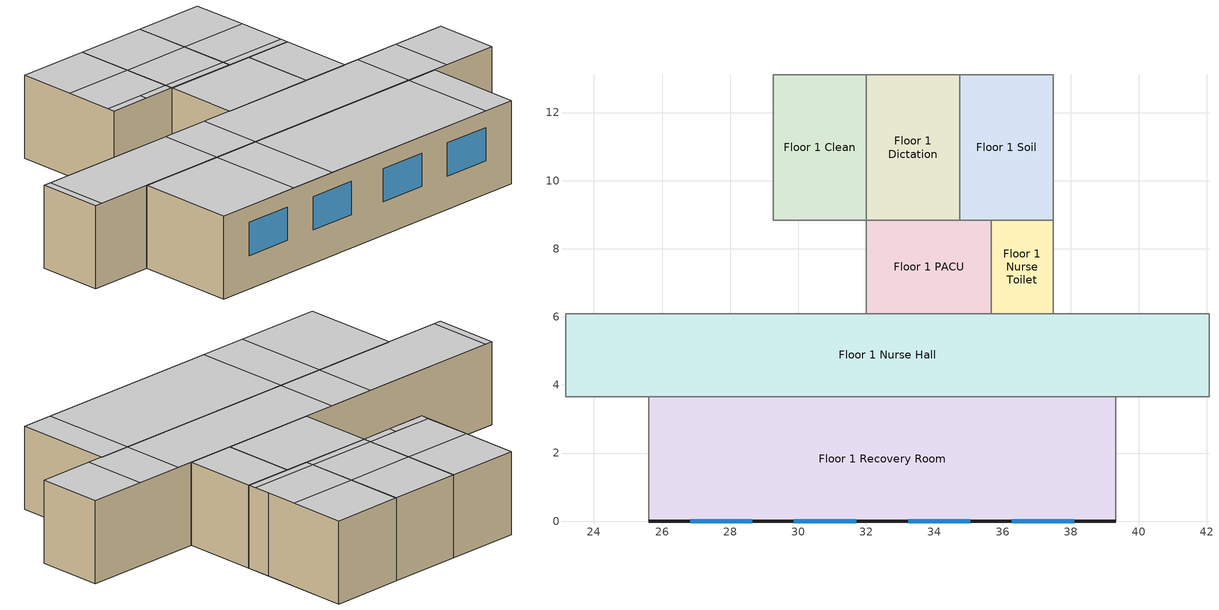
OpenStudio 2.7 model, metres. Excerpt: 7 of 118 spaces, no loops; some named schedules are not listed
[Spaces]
Floor 1 Clean
 floor ground: 32,13.11 32,8.84 29.26,8.84 29.26,13.11 z0
 wall to Floor 1 Nurse Station: 29.26,8.84 32,8.84 z0:3.05
 wall to Floor 1 Humid: 32,13.11 29.26,13.11 z0:3.05
 wall to Floor 1 Nourishment: 29.26,13.11 29.26,8.84 z0:3.05
 wall to Floor 1 Dictation: 32,8.84 32,13.11 z0:3.05
 ceiling to Floor 2 Exam Hall 2: 30.78,8.84 30.78,9.14 29.26,9.14 29.26,8.84 z3.05
 ceiling to Floor 2 Exam 3: 32,8.84 32,9.14 30.78,9.14 30.78,8.84 z3.05
 ceiling to Floor 2 Reception Hall: 32,9.14 32,10.97 29.26,10.97 29.26,9.14 z3.05
 ceiling to Floor 2 X-Ray: 32,10.97 32,13.11 29.26,13.11 29.26,10.97 z3.05
Floor 1 Soil
 floor ground: 37.49,13.11 37.49,8.84 34.75,8.84 34.75,13.11 z0
 wall to Floor 1 PACU: 34.75,8.84 35.66,8.84 z0:3.05
 wall to Floor 1 Soil Work: 37.49,8.84 37.49,9.75 z0:3.05
 wall to Floor 1 Clean Work: 37.49,9.75 37.49,13.11 z0:3.05
 wall to Floor 1 Nurse Toilet: 35.66,8.84 37.49,8.84 z0:3.05
 wall to Floor 1 Dictation: 34.75,13.11 34.75,8.84 z0:3.05
 wall to Floor 1 Sterile Storage: 37.49,13.11 34.75,13.11 z0:3.05
 ceiling to Floor 2 X-Ray: 37.49,10.97 37.49,13.11 34.75,13.11 34.75,10.97 z3.05
 ceiling to Floor 2 Exam 3: 37.49,8.84 37.49,9.14 34.75,9.14 34.75,8.84 z3.05
 ceiling to Floor 2 Reception Hall: 37.49,9.14 37.49,10.97 34.75,10.97 34.75,9.14 z3.05
Floor 1 PACU
 floor ground: 35.66,8.84 35.66,6.1 32,6.1 32,8.84 z0
 wall to Floor 1 Nurse Toilet: 35.66,6.1 35.66,8.84 z0:3.05
 wall to Floor 1 Nurse Station: 32,8.84 32,6.1 z0:3.05
 wall to Floor 1 Nurse Hall: 32,6.1 35.66,6.1 z0:3.05
 wall to Floor 1 Dictation: 34.75,8.84 32,8.84 z0:3.05
 ceiling to Floor 2 Exam 3: 35.66,6.1 35.66,8.84 32,8.84 32,6.1 z3.05
Floor 1 Recovery Room
 floor ground: 39.32,3.66 39.32,0 25.6,0 25.6,3.66 z0
 wall outside: 25.6,0 39.32,0 z0:3.05
 wall to Floor 1 Anesthesia: 39.32,0 39.32,3.66 z0:3.05
 wall to Floor 1 Step Down: 25.6,3.66 25.6,0 z0:3.05
 wall to Floor 1 Nurse Hall: 39.32,3.66 25.6,3.66 z0:3.05
 window: 26.82,0 28.65,0 / 36.27,0 38.1,0 / 33.22,0 35.05,0 / 29.87,0 31.7,0 z1.22:2.44
 ceiling to Floor 2 Exam Hall 3: 39.32,0 39.32,3.66 38.1,3.66 38.1,0 z3.05
 ceiling to Floor 2 Exam 3: 38.1,0 38.1,3.66 30.78,3.66 30.78,0 z3.05
 ceiling to Floor 2 Exam Hall 2: 30.78,0 30.78,3.66 28.96,3.66 28.96,0 z3.05
 ceiling to Floor 2 Exam 2: 28.96,0 28.96,3.66 25.6,3.66 25.6,0 z3.05
Floor 1 Nurse Toilet
 floor ground: 37.49,8.84 37.49,6.1 35.66,6.1 35.66,8.84 z0
 wall to Floor 1 Soil Work: 37.49,6.1 37.49,8.84 z0:3.05
 wall to Floor 1 Nurse Hall: 35.66,6.1 37.49,6.1 z0:3.05
 ceiling to Floor 2 Exam 3: 37.49,6.1 37.49,8.84 35.66,8.84 35.66,6.1 z3.05
Floor 1 Nurse Hall
 floor ground: 42.06,6.1 42.06,3.66 23.16,3.66 23.16,6.1 z0
 wall to Floor 1 Soil Work: 42.06,6.1 37.49,6.1 z0:3.05
 wall to Floor 1 Step Down: 23.16,3.66 25.6,3.66 z0:3.05
 wall to Floor 1 Sterile Hall: 42.06,3.66 42.06,6.1 z0:3.05
 wall to Floor 1 Pre-Op Hall: 23.16,6.1 23.16,3.66 z0:3.05
 wall to Floor 1 Anesthesia: 39.32,3.66 42.06,3.66 z0:3.05
 wall to Floor 1 Nurse Station: 32,6.1 23.16,6.1 z0:3.05
 ceiling to Floor 2 Exam 2: 28.96,3.66 28.96,6.1 23.47,6.1 23.47,3.66 z3.05
 ceiling to Floor 2 Storage 1: 42.06,3.66 42.06,6.1 39.93,6.1 39.93,3.66 z3.05
 ceiling to Floor 2 Exam Hall 1: 23.47,3.66 23.47,6.1 23.16,6.1 23.16,3.66 z3.05
 ceiling to Floor 2 Exam Hall 2: 30.78,3.66 30.78,6.1 28.96,6.1 28.96,3.66 z3.05
 ceiling to Floor 2 Exam 3: 38.1,3.66 38.1,6.1 30.78,6.1 30.78,3.66 z3.05
 ceiling to Floor 2 Exam Hall 3: 39.93,3.66 39.93,6.1 38.1,6.1 38.1,3.66 z3.05
Floor 1 Dictation
 floor ground: 34.75,13.11 34.75,8.84 32,8.84 32,13.11 z0
 wall to Floor 1 Sterile Storage: 34.75,13.11 32,13.11 z0:3.05
 ceiling to Floor 2 Exam 3: 34.75,8.84 34.75,9.14 32,9.14 32,8.84 z3.05
 ceiling to Floor 2 X-Ray: 34.75,10.97 34.75,13.11 32,13.11 32,10.97 z3.05
 ceiling to Floor 2 Reception Hall: 34.75,9.14 34.75,10.97 32,10.97 32,9.14 z3.05
[Site]
New York-John F Kennedy Intl AP_NY_USA: Latitude {deg}=40.65; Longitude {deg}=-73.8; Time Zone {hr}=-5; Elevation {m}=5; Terrain=City
[Building]
-Outpatient-ASHRAE 169-2013-4A created: 2019-04-24 11:06:48 -0700: North Axis {deg}=0; Default Construction Set=90.1-2004 - Outpatient - ASHRAE 169-2013-4A; Standards Number of Stories=3; Standards Number of Above Ground Stories=3; Standards Building Type=Outpatient
[Site:WaterMainsTemperature]
Calculation Method=Correlation; Annual Average Outdoor Air Temperature {C}=12.4667; Maximum Difference In Monthly Average Outdoor Air Temperatures {deltaC}=25.2
[SizingPeriod:DesignDay] Barometric Pressure {Pa}=101241; Sky Clearness=0; Rain Indicator=0; Snow Indicator=0; Day of Month=21; Daylight Saving Time Indicator=0; Humidity Indicating Type=Wetbulb; Dry-Bulb Temperature Range Modifier Type=DefaultMultipliers
Name | Maximum Dry-Bulb Temperature {C} | Daily Dry-Bulb Temperature Range {deltaC} | Humidity Indicating Conditions at Maximum Dry-Bulb | Wind Speed {m/s} | Wind Direction {deg} | Month | Day Type | Solar Model Indicator | ASHRAE Taub | ASHRAE Taud
New.York-John.F.Kennedy.Intl.AP_NY_USA Ann Htg 99.6% Condns DB | -10.7 | 0 | -10.7 | 7.5 | 320 | 1 | WinterDesignDay | ASHRAEClearSky
New.York-John.F.Kennedy.Intl.AP_NY_USA Ann Clg .4% Condns DB=>MWB | 32.1 | 7.4 | 23.1 | 5.6 | 230 | 7 | SummerDesignDay | ASHRAETau | 0.541 | 1.8
[Site:GroundTemperature:BuildingSurface]
20.15, 20.07, 20.18, 20.33, 20.5, 21.55, 21.82, 21.91, 21.85, 20.84, 20.51, 20.3
[ClimateZones]
Climate Zone Institution Name 1=ASHRAE; Climate Zone Document Name 1=ANSI/ASHRAE Standard 169; Climate Zone Document Year 1=2006; Climate Zone Value 1=4A
[Material:NoMass] Thermal Absorptance=0.9; Solar Absorptance=0.7
Name | Roughness | Thermal Resistance {m2-K/W} | Visible Absorptance
CP02 CARPET PAD | VeryRough | 0.21648 | 0.8
Typical Insulation R-6.78 | Smooth | 1.19347 | 0.7
Typical Carpet Pad | Smooth | 0.21648 | 0.8
Typical Insulation R-5.89 | Smooth | 1.03652 | 0.7
Typical Insulation R-14.76 | Smooth | 2.59864 | 0.7
Typical Insulation R-0.58 | Smooth | 0.101875 | 0.7
Typical Insulation | Smooth | 0.0282222 | 0.7
[Material]
Name | Roughness | Thickness {m} | Conductivity {W/m-K} | Density {kg/m3} | Specific Heat {J/kg-K} | Thermal Absorptance | Solar Absorptance | Visible Absorptance
100mm Normalweight concrete floor | MediumSmooth | 0.1016 | 2.31 | 2322 | 832
G01 13mm gypsum board | Smooth | 0.0127 | 0.16 | 800 | 1090 | 0.9 | 0.7 | 0.5
4 in. Normalweight Concrete Floor | MediumRough | 0.1016 | 2.31 | 2322 | 832 | 0.9 | 0.7 | 0.7
25mm Stucco | Smooth | 0.0254 | 0.72 | 1856 | 840 | 0.9 | 0.7 | 0.7
5/8 in. Gypsum Board | MediumSmooth | 0.0159 | 0.16 | 800 | 1090 | 0.9 | 0.7 | 0.7
Roof Membrane | VeryRough | 0.0095 | 0.16 | 1121.29 | 1460 | 0.9 | 0.7 | 0.7
Metal Roof Surface; F08 Metal surface | Smooth | 0.0008 | 45.28 | 7824 | 500 | 0.9 | 0.7 | 0.7
6 in. Normalweight Concrete Floor | MediumRough | 0.1524 | 2.31 | 2322 | 832 | 0.9 | 0.7 | 0.7
8 in. Concrete Block Basement Wall | MediumRough | 0.2032 | 1.326 | 1842 | 912 | 0.9 | 0.7 | 0.7
G05 25mm wood | MediumSmooth | 0.0254 | 0.15 | 608 | 1630 | 0.9 | 0.5 | 0.5
Std Wood 6inch | MediumSmooth | 0.15 | 0.12 | 540 | 1210 | 0.9 | 0.7 | 0.7
[DefaultConstructionSet]
90.1-2004 - Outpatient - ASHRAE 169-2013-4A: Default Exterior Surface Constructions=Default Surface Constructions 1; Default Interior Surface Constructions=Default Surface Constructions 2; Default Ground Contact Surface Constructions=Default Surface Constructions 3; Default Exterior SubSurface Constructions=Default Sub Surface Constructions 1; Default Interior SubSurface Constructions=Default Sub Surface Constructions 2; Interior Partition Construction=Typical Interior Partition
[DefaultSurfaceConstructions]
Name | Floor Construction | Wall Construction | Roof Ceiling Construction
Default Surface Constructions 1 | Typical Insulated Exterior Mass Floor R-9.35 | Typical Insulated Steel Framed Exterior Wall R-8.06 | Typical IEAD Roof R-15.87
Default Surface Constructions 2 | Typical Interior Floor | Typical Interior Wall | Typical Interior Ceiling
Default Surface Constructions 3 | Typical Insulated Carpeted 6in Slab Floor | Typical Insulated Basement Mass Wall
[Construction]
Typical Insulated Exterior Mass Floor R-9.35: Typical Insulation R-6.78, 4 in. Normalweight Concrete Floor, Typical Carpet Pad
Typical Insulated Steel Framed Exterior Wall R-8.06: 25mm Stucco, 5/8 in. Gypsum Board, Typical Insulation R-5.89, 5/8 in. Gypsum Board
Typical IEAD Roof R-15.87: Roof Membrane, Typical Insulation R-14.76, Metal Roof Surface
Typical Interior Floor: 100mm Normalweight concrete floor, CP02 CARPET PAD
Typical Interior Wall: G01 13mm gypsum board, G01 13mm gypsum board
Typical Interior Ceiling: CP02 CARPET PAD, 100mm Normalweight concrete floor
Typical Insulated Carpeted 6in Slab Floor: 6 in. Normalweight Concrete Floor, Typical Carpet Pad
Typical Insulated Basement Mass Wall: 8 in. Concrete Block Basement Wall
U 0.57 SHGC 0.39 Dbl Ref-D Clr 6mm/6mm Air: REF D CLEAR 6MM, AIR 6MM, CLEAR 6MM
Typical Insulated Metal Door R-1.43: F08 Metal surface, Typical Insulation R-0.58
Typical Overhead Door: Typical Insulation
U 1.17 SHGC 0.49 Simple Glazing Skylight U-1.17 SHGC 0.39: U 1.17 SHGC 0.49 Simple Glazing U-1.17 SHGC 0.39
Typical Interior Window: Clear 3mm
Typical Interior Door; Typical Interior Partition: G05 25mm wood
InteriorFurnishings: Std Wood 6inch
[DefaultSubSurfaceConstructions]
Name | Fixed Window Construction | Operable Window Construction | Door Construction | Glass Door Construction | Overhead Door Construction | Skylight Construction | Tubular Daylight Dome Construction | Tubular Daylight Diffuser Construction
Default Sub Surface Constructions 1 | U 0.57 SHGC 0.39 Dbl Ref-D Clr 6mm/6mm Air | U 0.57 SHGC 0.39 Dbl Ref-D Clr 6mm/6mm Air | Typical Insulated Metal Door R-1.43 | U 0.57 SHGC 0.39 Dbl Ref-D Clr 6mm/6mm Air | Typical Overhead Door | U 1.17 SHGC 0.49 Simple Glazing Skylight U-1.17 SHGC 0.39 | Typical Interior Window | Typical Interior Window
Default Sub Surface Constructions 2 | Typical Interior Window | Typical Interior Window | Typical Interior Door
[WindowMaterial:Glazing] Optical Data Type=SpectralAverage; Infrared Transmittance at Normal Incidence=0; Front Side Infrared Hemispherical Emissivity=0.84; Conductivity {W/m-K}=0.9; Dirt Correction Factor for Solar and Visible Transmittance=1; Solar Diffusing=No
Name | Thickness {m} | Solar Transmittance at Normal Incidence | Front Side Solar Reflectance at Normal Incidence | Back Side Solar Reflectance at Normal Incidence | Visible Transmittance at Normal Incidence | Front Side Visible Reflectance at Normal Incidence | Back Side Visible Reflectance at Normal Incidence | Back Side Infrared Hemispherical Emissivity
REF D CLEAR 6MM | 0.006 | 0.429 | 0.308 | 0.379 | 0.334 | 0.453 | 0.505 | 0.82
CLEAR 6MM | 0.006 | 0.775 | 0.071 | 0.071 | 0.881 | 0.08 | 0.08 | 0.84
Clear 3mm | 0.003 | 0.837 | 0.075 | 0.075 | 0.898 | 0.081 | 0.081 | 0.84
[WindowMaterial:Gas]
AIR 6MM: Gas Type=Air; Thickness {m}=0.0063
[WindowMaterial:SimpleGlazingSystem]
U 1.17 SHGC 0.49 Simple Glazing U-1.17 SHGC 0.39: U-Factor {W/m2-K}=6.64357; Solar Heat Gain Coefficient=0.39; Visible Transmittance=0.38
[Space] Building Story=Building Story 1; Part of Total Floor Area=Yes
Name | Space Type | Thermal Zone
Floor 1 Clean | Outpatient CleanWork | Floor 1 Clean ZN
Floor 1 Soil | Outpatient Soil Work | Floor 1 Soil ZN
Floor 1 Dictation | Outpatient Office | Floor 1 Dictation ZN
Floor 1 PACU | Outpatient PACU | Floor 1 PACU ZN
Floor 1 Recovery Room | Outpatient PACU | Floor 1 Recovery Room ZN
Floor 1 Nurse Toilet | Outpatient Toilet | Floor 1 Nurse Toilet ZN
Floor 1 Nurse Hall | Outpatient Hall | Floor 1 Nurse Hall ZN
[BuildingStory]
Building Story 1: Nominal Z Coordinate {m}=0
[SpaceType] Standards Building Type=Outpatient
Name | Default Schedule Set | Design Specification Outdoor Air Object | Standards Space Type
Outpatient CleanWork | Outpatient CleanWork Schedule Set | Outpatient CleanWork Ventilation | CleanWork
Outpatient Hall | Outpatient Hall Schedule Set | Outpatient Hall Ventilation | Hall
Outpatient Office | Outpatient Office Schedule Set | Outpatient Office Ventilation | Office
Outpatient PACU | Outpatient PACU Schedule Set | Outpatient PACU Ventilation | PACU
Outpatient Soil Work | Outpatient Soil Work Schedule Set | Outpatient Soil Work Ventilation | Soil Work
Outpatient Toilet | Outpatient Toilet Schedule Set | Outpatient Toilet Ventilation | Toilet
[People:Definition] Number of People Calculation Method=People/Area; Fraction Radiant=0.3
Name | People per Space Floor Area {person/m2}
Outpatient CleanWork People Definition; Outpatient PACU People Definition; Outpatient Soil Work People Definition | 0.215493
Outpatient Office People Definition | 0.0538196
[People] Work Efficiency Schedule=Work Efficiency Schedule; Clothing Insulation Schedule=Clothing Schedule; Air Velocity Schedule=Air Velocity Schedule; Multiplier=1
Name | People Definition | Space or SpaceType
Outpatient CleanWork People | Outpatient CleanWork People Definition | Outpatient CleanWork
Outpatient Office People | Outpatient Office People Definition | Outpatient Office
Outpatient PACU People | Outpatient PACU People Definition | Outpatient PACU
Outpatient Soil Work People | Outpatient Soil Work People Definition | Outpatient Soil Work
[Lights:Definition] Design Level Calculation Method=Watts/Area; Fraction Radiant=0.7; Fraction Visible=0.2
Name | Watts per Space Floor Area {W/m2}
Outpatient CleanWork Lights Definition; Outpatient Soil Work Lights Definition | 16.1459
Outpatient Hall Lights Definition | 10.7639
Outpatient Office Lights Definition | 11.8403
Outpatient PACU Lights Definition | 8.61113
Outpatient Toilet Lights Definition | 9.68752
[Lights] Fraction Replaceable=1
Name | Lights Definition | Space or SpaceType
Outpatient CleanWork Lights | Outpatient CleanWork Lights Definition | Outpatient CleanWork
Outpatient Hall Lights | Outpatient Hall Lights Definition | Outpatient Hall
Outpatient Office Lights | Outpatient Office Lights Definition | Outpatient Office
Outpatient PACU Lights | Outpatient PACU Lights Definition | Outpatient PACU
Outpatient Soil Work Lights | Outpatient Soil Work Lights Definition | Outpatient Soil Work
Outpatient Toilet Lights | Outpatient Toilet Lights Definition | Outpatient Toilet
[ElectricEquipment:Definition] Design Level Calculation Method=Watts/Area
Name | Watts per Space Floor Area {W/m2} | Fraction Radiant | Fraction Lost
Outpatient CleanWork Elec Equip Definition; Outpatient Soil Work Elec Equip Definition | 21.5278 | 0.5
Outpatient Hall Elec Equip Definition | 4.30556 | 0.5
Outpatient Office Elec Equip Definition | 11.8403 | 0.5
Outpatient PACU Elec Equip Definition | 32.2917 | 0.5
Outpatient Toilet Elec Equip Definition | 4.30556 | 0.3 | 0.7
[ElectricEquipment]
Name | Electric Equipment Definition | Space or SpaceType
Outpatient CleanWork Elec Equip | Outpatient CleanWork Elec Equip Definition | Outpatient CleanWork
Outpatient Hall Elec Equip | Outpatient Hall Elec Equip Definition | Outpatient Hall
Outpatient Office Elec Equip | Outpatient Office Elec Equip Definition | Outpatient Office
Outpatient PACU Elec Equip | Outpatient PACU Elec Equip Definition | Outpatient PACU
Outpatient Soil Work Elec Equip | Outpatient Soil Work Elec Equip Definition | Outpatient Soil Work
Outpatient Toilet Elec Equip | Outpatient Toilet Elec Equip Definition | Outpatient Toilet
[DesignSpecification:OutdoorAir] Outdoor Air Flow per Person {m3/s-person}=0; Outdoor Air Flow Rate {m3/s}=0; Outdoor Air Flow Air Changes per Hour {1/hr}=0
Name | Outdoor Air Method | Outdoor Air Flow per Floor Area {m3/s-m2}
Outpatient CleanWork Ventilation; Outpatient Soil Work Ventilation | Sum | 0.001524
Outpatient Hall Ventilation | Sum | 0.000254
Outpatient Office Ventilation | Sum | 0.000508
Outpatient PACU Ventilation | Sum | 0.00321615
Outpatient Toilet Ventilation |  | 0
[DefaultScheduleSet] Number of People Schedule=OutPatientHealthCare BLDG_OCC_SCH; People Activity Level Schedule=OutPatientHealthCare ACTIVITY_SCH; Electric Equipment Schedule=OutPatientHealthCare BLDG_EQUIP_SCH_BASE; Infiltration Schedule=OutPatientHealthCare INFIL_SCH
Name | Lighting Schedule
Outpatient CleanWork Schedule Set; Outpatient Toilet Schedule Set | OutPatientHealthCare BLDG_LIGHT_SCH
Outpatient Hall Schedule Set | OutPatientHealthCare BLDG_LIGHT_CORRIDOR_SCH
Outpatient Office Schedule Set | OutPatientHealthCare BLDG_LIGHT_OFFICE_SCH
Outpatient PACU Schedule Set; Outpatient Soil Work Schedule Set | OutPatientHealthCare BLDG_LIGHT_EXAM_SCH
[ThermostatSetpoint:DualSetpoint] Heating Setpoint Temperature Schedule=OutPatientHealthCare HTGSETP_SCH_YES_OPTIMUM; Cooling Setpoint Temperature Schedule=OutPatientHealthCare CLGSETP_SCH_NO_SETBACK
Outpatient CleanWork Thermostat 1; Outpatient Office Thermostat 1; Outpatient Hall Thermostat 5; Outpatient Toilet Thermostat 3; Outpatient PACU Thermostat 1; Outpatient PACU Thermostat 2; Outpatient Soil Work Thermostat 1
[SpaceInfiltration:DesignFlowRate]
Floor 1 Recovery Room Infiltration: Space or SpaceType=Floor 1 Recovery Room; Schedule=OutPatientHealthCare INFIL_SCH; Design Flow Rate Calculation Method=Flow/ExteriorArea; Flow per Exterior Surface Area {m3/s-m2}=0.00102523; Constant Term Coefficient=0; Temperature Term Coefficient=0; Velocity Term Coefficient=0.224; Velocity Squared Term Coefficient=0
[ThermalZone] Use Ideal Air Loads=No
Name | Thermostat
Floor 1 Clean ZN | Outpatient CleanWork Thermostat 1
Floor 1 Dictation ZN | Outpatient Office Thermostat 1
Floor 1 Nurse Hall ZN | Outpatient Hall Thermostat 5
Floor 1 Nurse Toilet ZN | Outpatient Toilet Thermostat 3
Floor 1 PACU ZN | Outpatient PACU Thermostat 1
Floor 1 Recovery Room ZN | Outpatient PACU Thermostat 2
Floor 1 Soil ZN | Outpatient Soil Work Thermostat 1
[AvailabilityManager:NightCycle] Control Type=CycleOnAny; Thermostat Tolerance {deltaC}=1; Cycling Run Time {s}=1800
Availability Manager Night Cycle 1; Availability Manager Night Cycle 2
[InternalMass:Definition]
Internal Mass Definition 1: Construction=InteriorFurnishings; Design Level Calculation Method=SurfaceArea/Area; Surface Area per Space Floor Area=2
[InternalMass] Internal Mass Definition=Internal Mass Definition 1; Multiplier=1
Name | Space or SpaceType
Floor 1 Dictation Mass | Floor 1 Dictation
Floor 1 Clean Mass | Floor 1 Clean
Floor 1 Soil Mass | Floor 1 Soil
Floor 1 Recovery Room Mass | Floor 1 Recovery Room
Floor 1 PACU Mass | Floor 1 PACU
Floor 1 Nurse Toilet Mass | Floor 1 Nurse Toilet
Floor 1 Nurse Hall Mass | Floor 1 Nurse Hall
[Exterior:Lights:Definition]
NonDimming Exterior Lights Def: Design Level {W}=14442
[Exterior:Lights]
NonDimming Exterior Lights Def: Exterior Lights Definition=NonDimming Exterior Lights Def; Schedule=OutPatientHealthCare Exterior_Lgt_ALWAYS_ON; Control Option=AstronomicalClock
[EnergyManagementSystem:Sensor] Output Variable or Output Meter Index Key=Environment; Output Variable or Output Meter=Site Outdoor Air Drybulb Temperature
OAT; OAT_1
[EnergyManagementSystem:Actuator] Actuated Component Type=Schedule:Year; Actuated Component Control Type=Schedule Value
Name | Actuated Component
PVAVOutpatientF1HtgSch0; PVAVOutpatientF2F3HtgSch0 | OutPatientHealthCare HTGSETP_SCH_YES_OPTIMUM
PVAVOutpatientF1ClgSch0; PVAVOutpatientF2F3ClgSch0 | OutPatientHealthCare CLGSETP_SCH_NO_SETBACK
PVAVOutpatientF1HtgSch1 | OutPatientHealthCare OR_HTGSETP_SCH
PVAVOutpatientF1ClgSch1 | OutPatientHealthCare OR_CLGSETP_SCH
[EnergyManagementSystem:Program]
PVAVOutpatientF1OptimumStartProg0: IF DaylightSavings==0 && DayOfWeek>1 && Hour==5 && OAT<23.9 && OAT>1.7; SET PVAVOutpatientF1ClgSch0 = 29.4; SET PVAVOutpatientF1HtgSch0 = 15.6; ELSEIF DaylightSavings==0 && DayOfWeek==1 && Hour==7 && OAT<23.9 && OAT>1.7; SET PVAVOutpatientF1ClgSch0 = 29.4; SET PVAVOutpatientF1HtgSch0 = 15.6; ELSEIF DaylightSavings==1 && DayOfWeek>1 && Hour==4 && OAT<23.9 && OAT>1.7; SET PVAVOutpatientF1ClgSch0 = 29.4; SET PVAVOutpatientF1HtgSch0 = 15.6; ELSEIF DaylightSavings==1 && DayOfWeek==1 && Hour==6 && OAT<23.9 && OAT>1.7; SET PVAVOutpatientF1ClgSch0 = 29.4; SET PVAVOutpatientF1HtgSch0 = 15.6; ELSE; SET PVAVOutpatientF1ClgSch0 = NULL; SET PVAVOutpatientF1HtgSch0 = NULL; ENDIF
PVAVOutpatientF1OptimumStartProg1: IF DaylightSavings==0 && DayOfWeek>1 && Hour==5 && OAT<23.9 && OAT>1.7; SET PVAVOutpatientF1ClgSch1 = 29.4; SET PVAVOutpatientF1HtgSch1 = 15.6; ELSEIF DaylightSavings==0 && DayOfWeek==1 && Hour==7 && OAT<23.9 && OAT>1.7; SET PVAVOutpatientF1ClgSch1 = 29.4; SET PVAVOutpatientF1HtgSch1 = 15.6; ELSEIF DaylightSavings==1 && DayOfWeek>1 && Hour==4 && OAT<23.9 && OAT>1.7; SET PVAVOutpatientF1ClgSch1 = 29.4; SET PVAVOutpatientF1HtgSch1 = 15.6; ELSEIF DaylightSavings==1 && DayOfWeek==1 && Hour==6 && OAT<23.9 && OAT>1.7; SET PVAVOutpatientF1ClgSch1 = 29.4; SET PVAVOutpatientF1HtgSch1 = 15.6; ELSE; SET PVAVOutpatientF1ClgSch1 = NULL; SET PVAVOutpatientF1HtgSch1 = NULL; ENDIF
PVAVOutpatientF2F3OptimumStartProg0: IF DaylightSavings==0 && DayOfWeek>1 && Hour==5 && OAT_1<23.9 && OAT_1>1.7; SET PVAVOutpatientF2F3ClgSch0 = 29.4; SET PVAVOutpatientF2F3HtgSch0 = 15.6; ELSEIF DaylightSavings==0 && DayOfWeek==1 && Hour==7 && OAT_1<23.9 && OAT_1>1.7; SET PVAVOutpatientF2F3ClgSch0 = 29.4; SET PVAVOutpatientF2F3HtgSch0 = 15.6; ELSEIF DaylightSavings==1 && DayOfWeek>1 && Hour==4 && OAT_1<23.9 && OAT_1>1.7; SET PVAVOutpatientF2F3ClgSch0 = 29.4; SET PVAVOutpatientF2F3HtgSch0 = 15.6; ELSEIF DaylightSavings==1 && DayOfWeek==1 && Hour==6 && OAT_1<23.9 && OAT_1>1.7; SET PVAVOutpatientF2F3ClgSch0 = 29.4; SET PVAVOutpatientF2F3HtgSch0 = 15.6; ELSE; SET PVAVOutpatientF2F3ClgSch0 = NULL; SET PVAVOutpatientF2F3HtgSch0 = NULL; ENDIF
[EnergyManagementSystem:ProgramCallingManager]
PVAVOutpatientF1OptimumStartCallingManager0: BeginTimestepBeforePredictor; PVAVOutpatientF1OptimumStartProg0
PVAVOutpatientF1OptimumStartCallingManager1: BeginTimestepBeforePredictor; PVAVOutpatientF1OptimumStartProg1
PVAVOutpatientF2F3OptimumStartCallingManager0: BeginTimestepBeforePredictor; PVAVOutpatientF2F3OptimumStartProg0
[Schedule:Ruleset]
Name | Default Day Schedule | Summer Design Day Schedule | Winter Design Day Schedule
OutPatientHealthCare BLDG_OCC_SCH | OutPatientHealthCare BLDG_OCC_SCH Default | OutPatientHealthCare BLDG_OCC_SCH Summer Design Day | OutPatientHealthCare BLDG_OCC_SCH Winter Design Day
OutPatientHealthCare INFIL_SCH | OutPatientHealthCare INFIL_SCH Default | OutPatientHealthCare INFIL_SCH Summer Design Day | OutPatientHealthCare INFIL_SCH Winter Design Day
OutPatientHealthCare HTGSETP_SCH_YES_OPTIMUM | OutPatientHealthCare HTGSETP_SCH_YES_OPTIMUM Default | OutPatientHealthCare HTGSETP_SCH_YES_OPTIMUM Summer Design Day | OutPatientHealthCare HTGSETP_SCH_YES_OPTIMUM Winter Design Day
OutPatientHealthCare CLGSETP_SCH_NO_SETBACK | OutPatientHealthCare CLGSETP_SCH_NO_SETBACK Default | OutPatientHealthCare CLGSETP_SCH_NO_SETBACK Summer Design Day | OutPatientHealthCare CLGSETP_SCH_NO_SETBACK Winter Design Day
OutPatientHealthCare Exterior_Lgt_ALWAYS_ON | OutPatientHealthCare Exterior_Lgt_ALWAYS_ON Default | OutPatientHealthCare Exterior_Lgt_ALWAYS_ON Summer Design Day | OutPatientHealthCare Exterior_Lgt_ALWAYS_ON Winter Design Day
